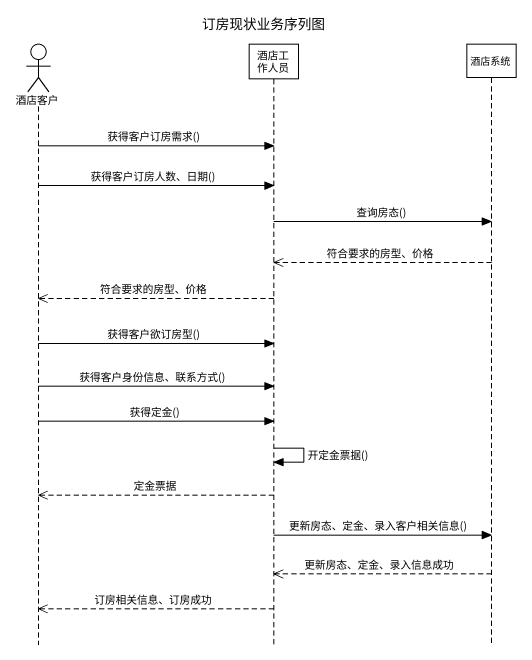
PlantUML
@startuml
title 订房现状业务序列图
hide footbox
actor 酒店客户
participant 酒店工作人员
participant 酒店系统

酒店客户 -> 酒店工作人员 : 获得客户订房需求()
酒店客户 -> 酒店工作人员 : 获得客户订房人数、日期()
酒店工作人员 -> 酒店系统 : 查询房态()
酒店系统 -->> 酒店工作人员 : 符合要求的房型、价格
酒店工作人员 -->> 酒店客户 : 符合要求的房型、价格
酒店客户 -> 酒店工作人员 : 获得客户欲订房型()
酒店客户 -> 酒店工作人员 : 获得客户身份信息、联系方式()
酒店客户 -> 酒店工作人员 : 获得定金()
酒店工作人员 -> 酒店工作人员 : 开定金票据()
酒店工作人员 -->> 酒店客户 : 定金票据
酒店工作人员 -> 酒店系统 : 更新房态、定金、录入客户相关信息()
酒店系统 -->> 酒店工作人员 : 更新房态、定金、录入信息成功
酒店工作人员 -->> 酒店客户 : 订房相关信息、订房成功
@enduml
